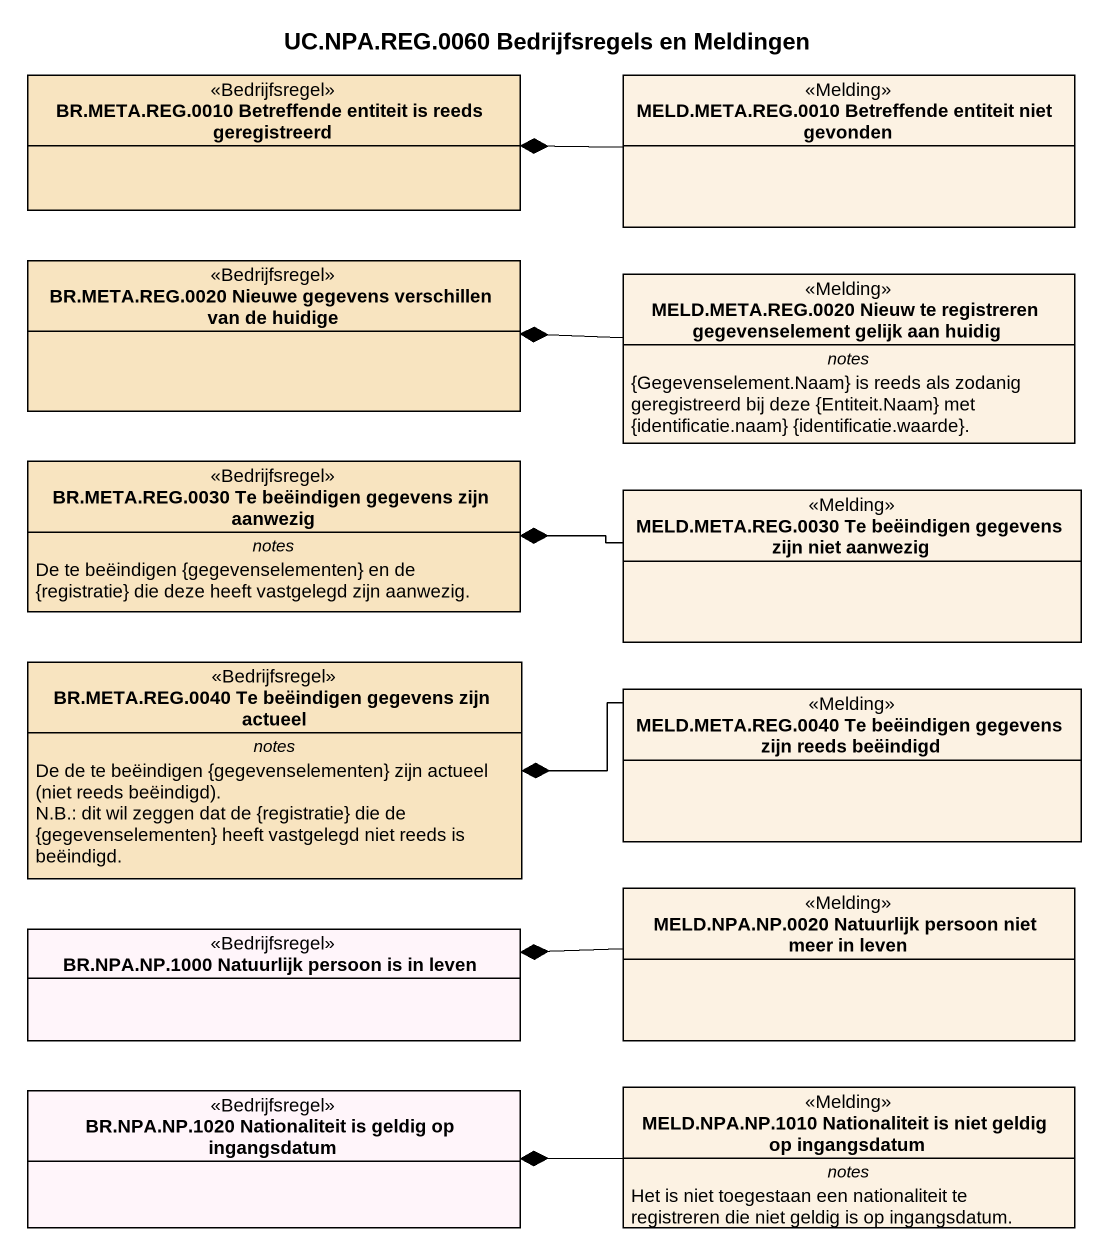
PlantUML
@startuml
title UC.NPA.REG.0060 Bedrijfsregels en Meldingen
hide circle
hide empty members
class "BR.META.REG.0010 Betreffende entiteit is reeds geregistreerd" as BR_META_REG_0010 <<Bedrijfsregel>> #F8E4C0
class "MELD.META.REG.0010 Betreffende entiteit niet gevonden" as MELD_META_REG_0010 <<Melding>>
class "BR.META.REG.0020 Nieuwe gegevens verschillen van de huidige" as BR_META_REG_0020_Nieuwe <<Bedrijfsregel>> #F8E4C0
class "MELD.META.REG.0020 Nieuw te registreren gegevenselement gelijk aan huidig" as MELD_META_REG_0020_Nieuw_te <<Melding>> {
  -- notes --
  {Gegevenselement.Naam} is reeds als zodanig geregistreerd bij deze {Entiteit.Naam} met {identificatie.naam} {identificatie.waarde}.
}
class "BR.META.REG.0030 Te beëindigen gegevens zijn aanwezig" as BR_META_REG_0030_Te <<Bedrijfsregel>> #F8E4C0 {
  -- notes --
  De te beëindigen {gegevenselementen} en de {registratie} die deze heeft vastgelegd zijn aanwezig.
}
class "MELD.META.REG.0030 Te beëindigen gegevens zijn niet aanwezig" as MELD_META_REG_0030_Te <<Melding>>
class "BR.META.REG.0040 Te beëindigen gegevens zijn actueel" as BR_META_REG_0040_Te <<Bedrijfsregel>> #F8E4C0 {
  -- notes --
  {field} De de te beëindigen {gegevenselementen} zijn actueel (niet reeds beëindigd).
  N.B.: dit wil zeggen dat de {registratie} die de {gegevenselementen} heeft vastgelegd niet reeds is beëindigd.
}
class "MELD.META.REG.0040 Te beëindigen gegevens zijn reeds beëindigd" as MELD_META_REG_0040_Te <<Melding>>
class "BR.NPA.NP.1000 Natuurlijk persoon is in leven" as BR_NPA_NP_1000_Natuurlijk <<Bedrijfsregel>> #FFF5FA
class "MELD.NPA.NP.0020 Natuurlijk persoon niet meer in leven" as MELD_NPA_NP_0020_Natuurlijk <<Melding>>
class "BR.NPA.NP.1020 Nationaliteit is geldig op ingangsdatum" as BR_NPA_NP_1020 <<Bedrijfsregel>> #FFF5FA
class "MELD.NPA.NP.1010 Nationaliteit is niet geldig op ingangsdatum" as MELD_NPA_NP_1010 <<Melding>> {
  -- notes --
  Het is niet toegestaan een nationaliteit te registreren die niet geldig is op ingangsdatum.
}
MELD_META_REG_0010 -left-* BR_META_REG_0010
MELD_META_REG_0020_Nieuw_te -left-* BR_META_REG_0020_Nieuwe
MELD_META_REG_0030_Te -left-* BR_META_REG_0030_Te
MELD_META_REG_0040_Te -left-* BR_META_REG_0040_Te
MELD_NPA_NP_0020_Natuurlijk -left-* BR_NPA_NP_1000_Natuurlijk
MELD_NPA_NP_1010 -left-* BR_NPA_NP_1020
@enduml
